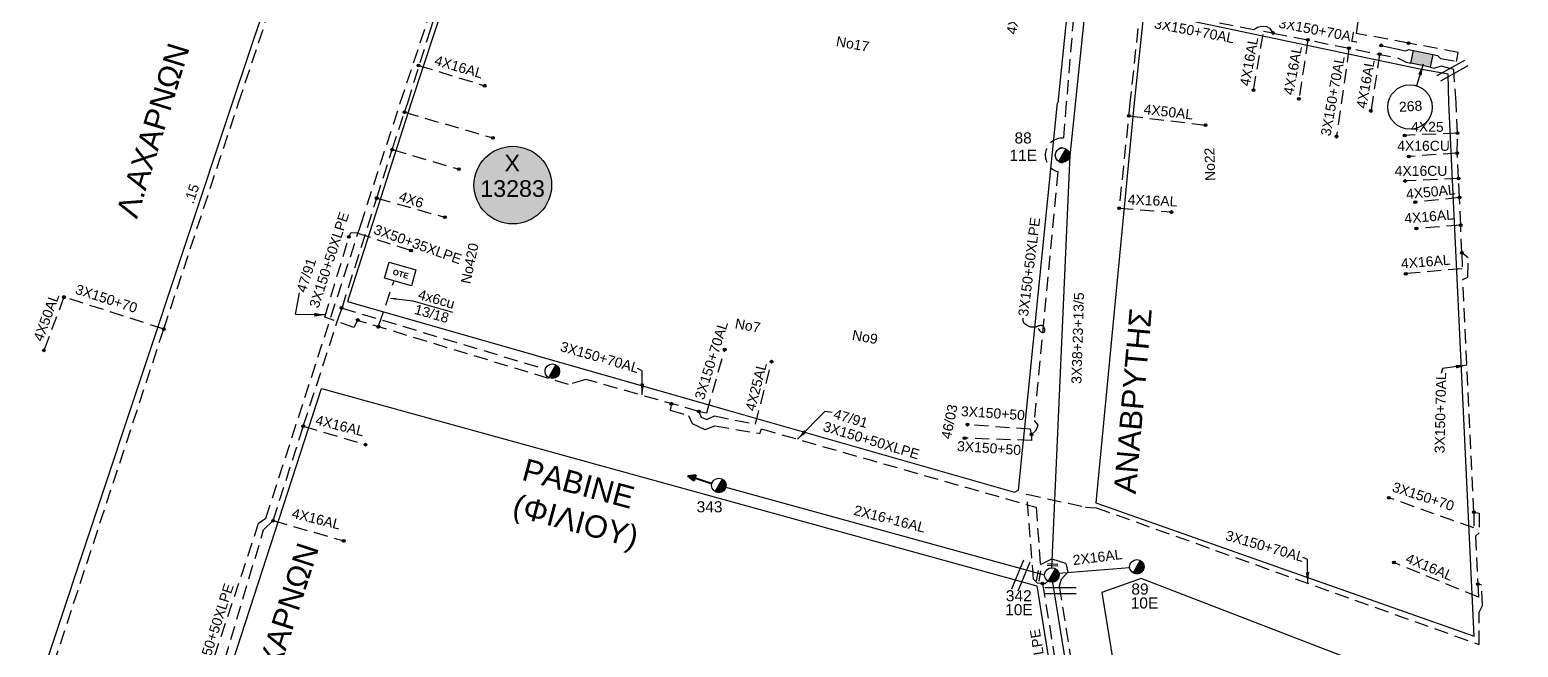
# Model space of a CAD drawing. Header units: millimetres. Extents: x 766 to 1726, y 225 to 629.
# Drawn here: x 1256.1 to 1390.3, y 473.1 to 528.8 of the extents above; entities that cross this region are included whole.
import ezdxf

# ---------------------------------------------------------------- set-up
doc = ezdxf.new("R2010")
doc.units = ezdxf.units.MM
doc.linetypes.add('DASHED', pattern=[19.05, 12.7, -6.35])
for name, color, linetype in [('Link Box 4 Διευθύνσεων', 7, 'Continuous'), ('Pillar OTE', 7, 'Continuous'), ('Άγνωστα', 7, 'Continuous'), ('Γυμνά εναέρια ΧΤ (1Φ)   2x16AL', 7, 'Continuous'), ('Γυμνά εναέρια ΧΤ (3Φ)   3x50+35CU', 7, 'Continuous'), ('Γυμνά εναέρια ΧΤ και ΦΟΠ (1Φ)   2x16+16AL', 7, 'Continuous'), ('Γυμνά εναέρια ΧΤ και ΦΟΠ (3Φ)   4x50+16AL', 7, 'Continuous'), ('Επίτονοι', 7, 'Continuous'), ('Επιγραφές - Σχήματα', 7, 'Continuous'), ('Καλώδια ΧΤ   3x150+50AL', 7, 'DASHED'), ('Καλώδια ΧΤ   3x150+70AL', 7, 'DASHED'), ('Καλώδια ΧΤ   3x150AL+50XLPE', 7, 'DASHED'), ('Μηχανική τομή', 7, 'Continuous'), ('Πελάτης μέσης τάσης', 7, 'Continuous'), ('Στύλος ΦΜ', 7, 'Continuous'), ('Στύλος ΦΜ @ 1', 7, 'Continuous'), ('Συνδέσεις', 7, 'Continuous'), ('Τομή', 7, 'Continuous'), ('Υπόβαθρο ΔΕΗ', 7, 'Continuous'), ('Υπόγεια Καλώδια Δικτύου ΧΤ   .15', 7, 'DASHED'), ('Υπόγεια καλώδια Δικτύου ΧΤ και Παρ. ΧΤ - 3X150+70 AL', 7, 'DASHED'), ('Υπόγεια καλώδια Παροχών ΧΤ   4x16AL', 7, 'DASHED'), ('Υπόγεια καλώδια Παροχών ΧΤ   4x16CU', 7, 'DASHED'), ('Υπόγεια καλώδια Παροχών ΧΤ   4x25', 7, 'DASHED'), ('Υπόγεια καλώδια Παροχών ΧΤ   4x50AL', 7, 'DASHED'), ('Υπόγεια καλώδια Παροχών ΧΤ   4x6', 7, 'DASHED')]:
    doc.layers.add(name, color=color, linetype=linetype)
doc.styles.add('arial', font='arial.ttf')
doc.styles.get("Standard").update_dxf_attribs({"font": 'arial.ttf'})
doc.linetypes.add('SYN_LINE', pattern='A,0.5,-0.0001,["/\\/\\/\\/",Standard,S=0.1,R=0,X=0,Y=-0.05],-0.25', length=0.7501)
doc.dimstyles.new('ISO-25', dxfattribs={"dimtxt": 2.5, "dimasz": 2.5, "dimexe": 1.25, "dimexo": 0.625, "dimtad": 1, "dimtxsty": 'Standard', "dimcen": 2.5, "dimadec": 0, "dimazin": 0, "dimtfac": 1, "dimtmove": 0, "dimatfit": 3, "dimfxl": 1, "dimarcsym": 0})

# ---------------------------------------------------------------- blocks, each defined once
blk = doc.blocks.new('_ΣΥΝΔΕΣΗ')
at = {"layer": 'Συνδέσεις', "linetype": 'SYN_LINE', "ltscale": 40}
blk.add_hatch(color=256, dxfattribs=at).paths.add_polyline_path([(0.5, -0.01, 1), (-0.5, -0.01, 1)])
at = {"layer": 'Συνδέσεις'}
blk.add_circle((0, -0.01), 0.5, dxfattribs=at)
blk = doc.blocks.new('ΥΠΑΡΧΩΝ ΤΣΙΜΕΝΤΕΝΙΟΣ ΣΤΥΛΟΣ')
at = {"layer": 'Στύλος ΦΜ'}
blk.add_hatch(color=256, dxfattribs=at).paths.add_polyline_path([(-1.29, -2.28, 0.574793), (2.62, 0, 0.268822), (1.3, 2.27)])
blk.add_line((-1.29, -2.28), (1.3, 2.27), dxfattribs=at)
blk.add_circle((0, 0), 2.62, dxfattribs=at)
at = {"layer": 'Στύλος ΦΜ', "flags": 4}
for tag, p in [('ΑΡΙΘΜΟΣ', (-4.68, 8.05)), ('ΤΥΠΟΣ', (-4.91, 3.03))]:
    blk.add_attdef(tag, p, '', height=4, dxfattribs=at)
blk = doc.blocks.new('ΤΟΜΗ')
at = {"layer": 'Τομή', "ltscale": 40}
for p, q in [((-5.68, 0), (5.68, 0)), ((5.68, -2.33), (-5.68, -2.33))]:
    blk.add_line(p, q, dxfattribs=at)
blk = doc.blocks.new('ΕΠΙΤΟΝΟΣ')
at = {"layer": 'Επίτονοι', "lineweight": 40, "ltscale": 40}
blk.add_hatch(color=256, dxfattribs=at).paths.add_polyline_path([(-1.13, 6.47), (0, 9.1), (1.13, 6.47)])
for p, q in [((-1.13, 6.47), (0, 9.1)), ((1.13, 6.47), (-1.13, 6.47)), ((-1.13, 6.47), (0, 6.47)), ((0, 9.1), (1.13, 6.47)), ((0, 6.47), (0, 0))]:
    blk.add_line(p, q, dxfattribs=at)
blk = doc.blocks.new('LINK BOX 4 ΑΝΑΧΩΡΗΣΕΩΝ')
at = {"layer": 'Link Box 4 Διευθύνσεων', "ltscale": 40}
blk.add_hatch(color=256, dxfattribs=at).paths.add_polyline_path([(-3.54, 0), (-3.54, -4.67), (3.54, -4.67), (3.54, 0)])
for p, q in [((-3.54, 0), (-5.33, 0)), ((5.33, 0), (3.54, 0)), ((-3.54, -4.67), (-5.33, -4.67)), ((5.33, -4.67), (3.54, -4.67))]:
    blk.add_line(p, q, dxfattribs=at)
blk.add_lwpolyline([(-3.54, -4.67), (-3.54, 0), (3.54, 0), (3.54, -4.67)], close=True, dxfattribs=at)
blk = doc.blocks.new('ΠΕΛΑΤΗΣ ΜΕΣΗΣ ΤΑΣΗΣ')
at = {"layer": 'Πελάτης μέσης τάσης', "ltscale": 40, "true_color": 0x5db6e9}
blk.add_hatch(color=143, dxfattribs=at).paths.add_polyline_path([(3.5, 0, 1), (-3.5, 0, 1)])
at = {"layer": 'Πελάτης μέσης τάσης', "ltscale": 40}
blk.add_circle((0, 0), 3.5, dxfattribs=at)
at = {"layer": 'Πελάτης μέσης τάσης', "ltscale": 30, "insert": (-0.75, 2.73), "char_height": 1.5, "width": 113.5809, "attachment_point": 1}
blk.add_mtext('X', dxfattribs=at)
at = {"layer": 'Πελάτης μέσης τάσης', "ltscale": 40}
blk.add_attdef('ΑΡΙΘΜΟΣ_001', (-1.34, -1.06), '', height=1.5, dxfattribs=at)
blk = doc.blocks.new('ΜΗΧΑΝΙΚΗ ΤΟΜΗ')
at = {"layer": 'Μηχανική τομή', "ltscale": 40}
for p, q in [((-1.89, 0.78), (1.89, 0.78)), ((1.89, 0), (-1.89, 0))]:
    blk.add_line(p, q, dxfattribs=at)
blk = doc.blocks.new('TSONTA XT1')
at = {"ltscale": 40}
h = blk.add_hatch(color=256, dxfattribs=at)
h.dxf.hatch_style = 1
h.paths.add_polyline_path([(595.96, 2487.66), (597.07, 2488.77), (595.96, 2489.87), (594.85, 2488.77)])
blk.add_lwpolyline([(594.85, 2488.77), (595.96, 2489.87), (597.07, 2488.77), (595.96, 2487.66)], close=True, dxfattribs=at)
blk = doc.blocks.new('PILLAR ΟΤΕ')
at = {"layer": 'Pillar OTE', "ltscale": 40}
blk.add_lwpolyline([(-3.31, 2.02), (3.39, 2.02), (3.39, -1.99), (-3.31, -1.99)], close=True, dxfattribs=at)
at = {"layer": 'Pillar OTE', "insert": (-1.81, 0.71), "char_height": 1.3575, "width": 109.961, "attachment_point": 1}
blk.add_mtext('{\\fArial|b1|i0|c161|p34;OTE}', dxfattribs=at)

msp = doc.modelspace()

# ---------------------------------------------------------------- linework, layer by layer
at = {"layer": 'Άγνωστα', "color": 62}
msp.add_lwpolyline([(1352.279, 540.665), (1349.865, 517.432), (1349.868, 517.496), (1348.225, 480.292)], dxfattribs=at)
at = {"layer": 'Άγνωστα', "color": 27}
msp.add_lwpolyline([(1377.949, 527.393), (1380.124, 526.893), (1380.426, 527.024)], dxfattribs=at)
at = {"layer": 'Άγνωστα', "color": 5, "linetype": 'DASHED', "ltscale": 0.1}
for points in [[(1289.907, 521.371), (1297.873, 519.052)], [(1288.796, 517.992), (1294.843, 516.233)]]:
    msp.add_lwpolyline(points, dxfattribs=at)
at = {"layer": 'Γυμνά εναέρια ΧΤ (1Φ)   2x16AL', "color": 62}
msp.add_lwpolyline([(1348.488, 479.775), (1355.269, 480.324)], dxfattribs=at)
at = {"layer": 'Γυμνά εναέρια ΧΤ (3Φ)   3x50+35CU', "color": 173, "linetype": 'DASHED', "ltscale": 0.1}
msp.add_lwpolyline([(1284.889, 510.128), (1285.114, 510.512), (1285.604, 510.497), (1290.494, 508.896)], dxfattribs=at)
at = {"layer": 'Γυμνά εναέρια ΧΤ και ΦΟΠ (1Φ)   2x16+16AL', "color": 62, "ltscale": 0.1}
msp.add_lwpolyline([(1347.604, 479.631), (1318.244, 487.717)], dxfattribs=at)
at = {"layer": 'Γυμνά εναέρια ΧΤ και ΦΟΠ (3Φ)   4x50+16AL', "color": 173, "linetype": 'DASHED', "ltscale": 0.1}
msp.add_lwpolyline([(1313.964, 495.087), (1313.864, 494.515), (1315.511, 494.015), (1315.834, 493.31), (1317.011, 492.751), (1317.894, 493.075), (1321.924, 492.399), (1322.1, 492.81), (1346.832, 485.748), (1347.223, 480.579), (1348.271, 481.103), (1349.529, 480.684), (1349.686, 479.898), (1349.11, 479.244), (1348.926, 478.635), (1354.031, 446.57), (1350.313, 445.891)], dxfattribs=at)
at = {"layer": 'Επιγραφές - Σχήματα'}
msp.add_lwpolyline([(1347.035, 501.884), (1347.092, 501.771), (1347.152, 501.682), (1347.214, 501.613), (1347.276, 501.564), (1347.336, 501.531), (1347.393, 501.513), (1347.446, 501.507), (1347.493, 501.51), (1347.532, 501.522), (1347.565, 501.54), (1347.59, 501.565), (1347.609, 501.595), (1347.622, 501.63), (1347.629, 501.668), (1347.631, 501.709), (1347.627, 501.753), (1347.619, 501.798), (1347.606, 501.844), (1347.589, 501.889), (1347.567, 501.932), (1347.542, 501.974), (1347.513, 502.012), (1347.481, 502.045), (1347.445, 502.074), (1347.407, 502.096), (1347.366, 502.113), (1347.324, 502.124), (1347.281, 502.13), (1347.238, 502.132), (1347.196, 502.13), (1347.156, 502.125), (1347.118, 502.116), (1347.083, 502.105), (1347.05, 502.092), (1347.019, 502.078), (1346.987, 502.063), (1346.955, 502.047), (1346.921, 502.032), (1346.884, 502.017), (1346.844, 502.005), (1346.799, 501.994), (1346.75, 501.985), (1346.698, 501.979), (1346.644, 501.975), (1346.589, 501.974), (1346.533, 501.976), (1346.477, 501.98), (1346.423, 501.988), (1346.37, 501.999), (1346.32, 502.012), (1346.271, 502.028), (1346.224, 502.047), (1346.178, 502.067), (1346.133, 502.089), (1346.09, 502.112), (1346.048, 502.137), (1346.007, 502.162), (1345.967, 502.187), (1345.929, 502.213), (1345.892, 502.24), (1345.858, 502.266), (1345.826, 502.293), (1345.796, 502.32), (1345.77, 502.347), (1345.746, 502.374), (1345.726, 502.403), (1345.71, 502.439), (1345.697, 502.483), (1345.687, 502.539), (1345.681, 502.61), (1345.679, 502.698), (1345.68, 502.807)], dxfattribs=at)
msp.add_circle((1380.543, 521.833), 2, dxfattribs=at)
at = {"layer": 'Καλώδια ΧΤ   3x150+50AL', "color": 27, "ltscale": 0.1}
for points in [[(1380.408, 527.594), (1375.712, 528.476), (1376.46, 533.848)], [(1383.032, 526.468), (1383.277, 526.209), (1384.724, 525.952), (1384.887, 526.752), (1380.408, 527.594)]]:
    msp.add_lwpolyline(points, dxfattribs=at)
at = {"layer": 'Καλώδια ΧΤ   3x150+50AL', "color": 173, "linetype": 'DASHED', "ltscale": 0.1}
for points in [[(1346.428, 492.299), (1346.348, 492.777), (1340.662, 493.201)], [(1346.428, 492.299), (1346.428, 491.768), (1340.397, 491.98)]]:
    msp.add_lwpolyline(points, dxfattribs=at)
at = {"layer": 'Καλώδια ΧΤ   3x150+70AL', "color": 5, "ltscale": 0.1}
for points in [[(1271.512, 464.699), (1277.211, 483.714), (1278.074, 484.541), (1280.788, 493.072), (1284.022, 503.019), (1284.28, 503.713), (1287.403, 513.614), (1288.796, 517.992), (1289.907, 521.371), (1290.201, 522.211), (1292.273, 528.898), (1295.217, 537.831), (1297.008, 543.304), (1311.703, 540.335), (1336.968, 535.091), (1350.273, 532.307), (1351.543, 538.85), (1352.363, 538.841), (1353.061, 539.083), (1353.722, 539.362), (1354.393, 539.297), (1358.931, 538.499), (1363.12, 537.72), (1363.874, 541.675)], [(1284.28, 503.713), (1302.607, 498.203)]]:
    msp.add_lwpolyline(points, dxfattribs=at)
at = {"layer": 'Καλώδια ΧΤ   3x150+70AL', "color": 27, "ltscale": 0.1}
for points in [[(1368.197, 528.508), (1367.975, 528.894), (1367.635, 529.051), (1367.147, 529.081), (1366.795, 528.99), (1366.479, 528.783), (1356.218, 530.806), (1355.297, 522.211), (1354.321, 512.711)], [(1368.197, 528.508), (1379.476, 526.253), (1380.182, 525.883)]]:
    msp.add_lwpolyline(points, dxfattribs=at)
at = {"layer": 'Καλώδια ΧΤ   3x150+70AL', "color": 133, "ltscale": 0.1}
for points in [[(1385.203, 508.689), (1385.108, 511.181), (1385.01, 513.669), (1384.912, 515.393), (1384.798, 517.677), (1384.814, 519.482), (1384.69, 522.211), (1384.49, 525.228), (1383.36, 525.51), (1382.788, 525.326)], [(1386.304, 485.305), (1385.311, 506.269), (1385.754, 506.486), (1385.779, 508.241), (1385.203, 508.689)], [(1348.139, 479.231), (1347.623, 478.849), (1346.974, 478.915), (1346.607, 479.264), (1345.999, 486.917), (1351.285, 485.768), (1352.258, 485.701), (1386.766, 473.379), (1386.766, 473.379), (1386.766, 476.288), (1387.086, 476.902), (1387.006, 478.717), (1386.659, 478.823)]]:
    msp.add_lwpolyline(points, dxfattribs=at)
at = {"layer": 'Καλώδια ΧΤ   3x150+70AL', "color": 2, "linetype": 'DASHED', "ltscale": 0.1}
msp.add_lwpolyline([(1268.211, 501.819), (1259.215, 504.706)], dxfattribs=at)
at = {"layer": 'Καλώδια ΧΤ   3x150+70AL', "color": 173, "ltscale": 0.1}
msp.add_lwpolyline([(1316.429, 494.39), (1306.243, 497.272), (1304.703, 496.811), (1285.684, 502.593)], dxfattribs=at)
at = {"layer": 'Καλώδια ΧΤ   3x150+70AL', "color": 173, "linetype": 'DASHED', "ltscale": 0.1}
msp.add_lwpolyline([(1316.429, 494.39), (1317.151, 494.265), (1318.771, 499.971)], dxfattribs=at)
at = {"layer": 'Καλώδια ΧΤ   3x150+70AL', "color": 133, "linetype": 'DASHED', "ltscale": 0.1}
msp.add_lwpolyline([(1386.304, 485.305), (1386.291, 483.884), (1378.642, 486.602)], dxfattribs=at)
at = {"layer": 'Καλώδια ΧΤ   3x150AL+50XLPE', "color": 85, "linetype": 'DASHED', "ltscale": 0.1}
msp.add_lwpolyline([(1270.398, 465.046), (1276.761, 484.3), (1277.421, 484.771), (1285.958, 511.218), (1289.532, 522.211), (1295.487, 540.145)], dxfattribs=at)
at = {"layer": 'Καλώδια ΧΤ   3x150AL+50XLPE', "color": 173, "linetype": 'DASHED', "ltscale": 0.1}
msp.add_lwpolyline([(1351.696, 538.233), (1350.77, 531.963), (1350.36, 531.842), (1349.561, 522.211), (1349.301, 519.037, 0.8948424), (1348.788, 516.006), (1346.667, 493.573), (1346.992, 493.16), (1346.826, 492.67), (1346.428, 492.299)], format="xyb", dxfattribs=at)
msp.add_lwpolyline([(1285.69, 502.634), (1285.355, 501.954), (1282.736, 502.894), (1284.889, 510.128)], dxfattribs=at)
at = {"layer": 'Καλώδια ΧΤ   3x150AL+50XLPE', "color": 5, "linetype": 'Continuous', "ltscale": 0.1}
msp.add_lwpolyline([(1348.297, 479.131), (1351.64, 458.388)], dxfattribs=at)
at = {"layer": 'Καλώδια ΧΤ   3x150AL+50XLPE', "color": 133, "ltscale": 0.1}
msp.add_lwpolyline([(1347.423, 478.869), (1350.832, 457.864), (1350.893, 457.154), (1351.392, 456.7), (1351.558, 456.655), (1353.013, 445.848), (1350.392, 445.364)], dxfattribs=at)
at = {"layer": 'Υπόβαθρο ΔΕΗ'}
for points in [[(1236.714, 496.05), (1219.571, 502.959), (1212.533, 480.996), (1234.453, 472.922), (1249.149, 467.55), (1257.823, 472.335), (1274.406, 522.211), (1279.896, 538.621), (1281.895, 544.426), (1281.341, 545.056), (1270.93, 550.555), (1251.931, 560.751), (1243.337, 565.429)], [(1348.819, 522.211), (1349.812, 531.944), (1337.946, 534.411), (1324.403, 537.164), (1310.563, 539.992), (1297.217, 542.74), (1294.645, 534.803), (1290.506, 522.211), (1284.77, 504.311), (1318.597, 494.608), (1344.89, 487.094), (1345.26, 487.292), (1348.777, 522.211)], [(1384.029, 522.211), (1383.974, 524.782), (1381.42, 525.256), (1368.254, 528.021), (1356.548, 530.488), (1355.664, 522.211), (1352.229, 486.138), (1386.311, 474.111), (1384.029, 522.211)], [(1290.672, 504.347), (1294.222, 503.328)], [(1271.03, 461.396), (1282.428, 496.447), (1346.9, 478.653), (1354.306, 432.643), (1351.716, 429.965), (1271.03, 461.396)], [(1366.346, 424.194), (1388.319, 415.721), (1390.296, 421.016), (1390.12, 424.322), (1386.982, 467.472), (1356.315, 479.323), (1352.753, 478.062), (1361.213, 426.156), (1366.346, 424.194)]]:
    msp.add_lwpolyline(points, dxfattribs=at)
at = {"layer": 'Υπόγεια Καλώδια Δικτύου ΧΤ   .15', "color": 2, "ltscale": 0.1}
msp.add_lwpolyline([(1250.387, 456.232), (1252.952, 455.345), (1268.211, 501.819), (1274.955, 522.211), (1281.412, 541.592)], dxfattribs=at)
at = {"layer": 'Υπόγεια καλώδια Δικτύου ΧΤ και Παρ. ΧΤ - 3X150+70 AL', "color": 27, "ltscale": 0.1}
msp.add_lwpolyline([(1375.042, 527.141), (1373.915, 519.163)], dxfattribs=at)
at = {"layer": 'Υπόγεια καλώδια Παροχών ΧΤ   4x16AL', "color": 27, "ltscale": 0.1}
for points in [[(1366.441, 523.362), (1367.344, 528.682), (1368.181, 528.514)], [(1371.341, 527.882), (1370.523, 522.575)], [(1377.802, 526.588), (1377.019, 521.48)], [(1354.321, 512.711), (1359.048, 512.37)]]:
    msp.add_lwpolyline(points, dxfattribs=at)
at = {"layer": 'Υπόγεια καλώδια Παροχών ΧΤ   4x16AL', "color": 5, "ltscale": 0.1}
for points in [[(1291.177, 525.587), (1297.135, 523.756)], [(1280.788, 493.072), (1286.393, 491.394)], [(1278.074, 484.541), (1284.43, 482.72)]]:
    msp.add_lwpolyline(points, dxfattribs=at)
at = {"layer": 'Υπόγεια καλώδια Παροχών ΧΤ   4x16AL', "color": 133, "ltscale": 0.1}
for points in [[(1385.108, 511.181), (1381.114, 510.889)], [(1385.203, 508.689), (1385.254, 507.255), (1380.153, 506.807)], [(1386.304, 485.305), (1386.762, 485.214), (1386.785, 483.453), (1386.445, 483.135), (1386.659, 478.823), (1386.712, 477.649), (1379.098, 480.772)]]:
    msp.add_lwpolyline(points, dxfattribs=at)
at = {"layer": 'Υπόγεια καλώδια Παροχών ΧΤ   4x16CU', "color": 133, "ltscale": 0.1}
for points in [[(1384.798, 517.677), (1380.432, 517.368)], [(1384.912, 515.393), (1380.091, 515.168)]]:
    msp.add_lwpolyline(points, dxfattribs=at)
at = {"layer": 'Υπόγεια καλώδια Παροχών ΧΤ   4x25', "color": 133, "ltscale": 0.1}
msp.add_lwpolyline([(1384.814, 519.482), (1380.06, 519.274)], dxfattribs=at)
at = {"layer": 'Υπόγεια καλώδια Παροχών ΧΤ   4x25', "color": 173, "ltscale": 0.1}
msp.add_lwpolyline([(1316.429, 494.39), (1316.657, 493.885), (1317.173, 493.651), (1317.854, 493.979), (1321.54, 493.228), (1323.044, 499.05)], dxfattribs=at)
at = {"layer": 'Υπόγεια καλώδια Παροχών ΧΤ   4x50AL', "color": 27, "ltscale": 0.1}
msp.add_lwpolyline([(1355.188, 521.036), (1362.105, 520.208)], dxfattribs=at)
at = {"layer": 'Υπόγεια καλώδια Παροχών ΧΤ   4x50AL', "color": 133, "ltscale": 0.1}
msp.add_lwpolyline([(1385.01, 513.669), (1381.019, 513.265)], dxfattribs=at)
at = {"layer": 'Υπόγεια καλώδια Παροχών ΧΤ   4x50AL', "color": 2, "ltscale": 0.1}
msp.add_lwpolyline([(1259.215, 504.706), (1257.401, 499.901)], dxfattribs=at)
at = {"layer": 'Υπόγεια καλώδια Παροχών ΧΤ   4x6', "color": 5, "ltscale": 0.1}
msp.add_lwpolyline([(1287.403, 513.614), (1293.55, 511.898)], dxfattribs=at)
at = {"layer": 'Υπόγεια καλώδια Παροχών ΧΤ   4x6', "color": 173, "linetype": 'DASHED', "ltscale": 0.1}
msp.add_lwpolyline([(1287.6, 502.179), (1287.6, 502.179), (1288.937, 506.113)], dxfattribs=at)
at = {"layer": 'Υπόγεια καλώδια Παροχών ΧΤ   4x6', "linetype": 'DASHED', "ltscale": 0.2}
msp.add_arc((1349.213, 517.493), 0.654, 88.30947, 275.58181, dxfattribs=at)

# ---------------------------------------------------------------- block references
at = {"layer": 'Link Box 4 Διευθύνσεων', "xscale": 0.2500000000000127, "yscale": 0.2500000000000127, "zscale": 0.2500000000000127, "rotation": 167.9447069876887}
msp.add_blockref('LINK BOX 4 ΑΝΑΧΩΡΗΣΕΩΝ', (1381.485, 525.605), dxfattribs=at)
at = {"layer": 'Pillar OTE', "xscale": 0.375, "yscale": 0.375, "zscale": 0.375, "rotation": 343.9950862241234}
msp.add_blockref('PILLAR ΟΤΕ', (1289.513, 506.782), dxfattribs=at)
at = {"layer": 'Επίτονοι', "xscale": 0.2499999999999378, "yscale": 0.2499999999999378, "zscale": 0.2499999999999378, "rotation": 72.50198275896632}
msp.add_blockref('ΕΠΙΤΟΝΟΣ', (1317.616, 487.905), dxfattribs=at)
at = {"layer": 'Μηχανική τομή'}
for p, xscale, yscale, zscale, rotation in [((1348.316, 480.458), 0.2500000000000173, 0.2500000000000173, 0.2500000000000173, 356.2669482988155), ((1347.155, 479.543), 0.2499999999999589, 0.2499999999999589, 0.2499999999999589, 80.55155649597637)]:
    msp.add_blockref('ΜΗΧΑΝΙΚΗ ΤΟΜΗ', p, dxfattribs=dict(at, xscale=xscale, yscale=yscale, zscale=zscale, rotation=rotation))
at = {"layer": 'Πελάτης μέσης τάσης'}
ref = msp.add_blockref('ΠΕΛΑΤΗΣ ΜΕΣΗΣ ΤΑΣΗΣ', (1299.673, 514.794), dxfattribs=at)
ref.add_attrib('ΑΡΙΘΜΟΣ_001', '13283', (1296.736, 513.735), dxfattribs={"ltscale": 40, "height": 1.5})
at = {"layer": 'Στύλος ΦΜ @ 1', "ltscale": 40}
ref = msp.add_blockref('ΥΠΑΡΧΩΝ ΤΣΙΜΕΝΤΕΝΙΟΣ ΣΤΥΛΟΣ', (1349.213, 517.493), dxfattribs=dict(at, xscale=0.25, yscale=0.25, zscale=0.25))
ref.add_attrib('ΤΥΠΟΣ', '11E', (1344.429, 516.975), dxfattribs={"layer": 'Στύλος ΦΜ', "height": 1, "flags": 4})
ref.add_attrib('ΑΡΙΘΜΟΣ', '88', (1344.893, 518.547), dxfattribs={"layer": 'Στύλος ΦΜ', "height": 1, "flags": 4})
at = {"layer": 'Στύλος ΦΜ @ 1', "ltscale": 40, "xscale": 0.25, "yscale": 0.25, "zscale": 0.25}
msp.add_blockref('ΥΠΑΡΧΩΝ ΤΣΙΜΕΝΤΕΝΙΟΣ ΣΤΥΛΟΣ', (1303.234, 498.015), dxfattribs=at)
at = {"layer": 'Στύλος ΦΜ @ 1', "ltscale": 40}
ref = msp.add_blockref('ΥΠΑΡΧΩΝ ΤΣΙΜΕΝΤΕΝΙΟΣ ΣΤΥΛΟΣ', (1318.243, 487.718), dxfattribs=dict(at, xscale=0.25, yscale=0.25, zscale=0.25))
ref.add_attrib('ΤΥΠΟΣ', '343', (1316.241, 485.29), dxfattribs={"layer": 'Στύλος ΦΜ', "height": 1, "flags": 4})
ref = msp.add_blockref('ΥΠΑΡΧΩΝ ΤΣΙΜΕΝΤΕΝΙΟΣ ΣΤΥΛΟΣ', (1355.921, 480.378), dxfattribs=dict(at, xscale=0.25, yscale=0.25, zscale=0.25))
ref.add_attrib('ΤΥΠΟΣ', '10E', (1355.366, 476.618), dxfattribs={"layer": 'Στύλος ΦΜ', "height": 1, "flags": 4})
ref.add_attrib('ΑΡΙΘΜΟΣ', '89', (1355.425, 477.875), dxfattribs={"layer": 'Στύλος ΦΜ', "height": 1, "flags": 4})
ref = msp.add_blockref('ΥΠΑΡΧΩΝ ΤΣΙΜΕΝΤΕΝΙΟΣ ΣΤΥΛΟΣ', (1348.258, 479.639), dxfattribs=dict(at, xscale=0.25, yscale=0.25, zscale=0.25))
ref.add_attrib('ΤΥΠΟΣ', '10E', (1344.054, 476.013), dxfattribs={"layer": 'Στύλος ΦΜ', "height": 1, "flags": 4})
ref.add_attrib('ΑΡΙΘΜΟΣ', '342', (1344.113, 477.27), dxfattribs={"layer": 'Στύλος ΦΜ', "height": 1, "flags": 4})
at = {"layer": 'Συνδέσεις', "xscale": 0.25, "yscale": 0.25, "zscale": 0.25}
for p in [(1368.198, 528.511), (1371.342, 527.885), (1377.95, 527.395), (1380.409, 527.596), (1375.043, 527.144), (1377.803, 526.591), (1291.178, 525.59), (1297.136, 523.759), (1366.442, 523.365), (1370.524, 522.578), (1289.907, 521.371), (1355.188, 521.036), (1377.02, 521.483), (1362.105, 520.208), (1373.915, 519.166), (1380.06, 519.274), (1384.814, 519.482), (1288.796, 517.992), (1297.873, 519.052), (1380.432, 517.368), (1384.798, 517.677), (1294.813, 516.241), (1380.091, 515.168), (1384.912, 515.393), (1287.403, 513.614), (1354.321, 512.711), (1381.019, 513.265), (1385.01, 513.669), (1293.55, 511.898), (1359.048, 512.37), (1385.108, 511.181), (1284.889, 510.128), (1381.114, 510.889), (1290.494, 508.896), (1385.203, 508.689), (1380.153, 506.807), (1259.215, 504.706), (1284.227, 503.726), (1268.211, 501.819), (1285.69, 502.634), (1257.401, 499.901), (1318.771, 499.971), (1323, 498.879), (1313.964, 495.087), (1316.429, 494.39), (1280.788, 493.072), (1340.662, 493.201), (1346.428, 492.299), (1286.393, 491.394), (1340.397, 491.98), (1378.642, 486.602), (1278.074, 484.541), (1386.304, 485.305), (1284.43, 482.72), (1379.098, 480.772), (1347.423, 478.869), (1386.659, 478.823)]:
    msp.add_blockref('_ΣΥΝΔΕΣΗ', p, dxfattribs=at)
at = {"layer": 'Συνδέσεις', "xscale": 0.1448205591713789, "yscale": 0.1448205591713789, "zscale": 0.1448205591713789, "rotation": 343.0914171806659}
msp.add_blockref('TSONTA XT1', (1100.149, 182.284), dxfattribs=at)
at = {"layer": 'Τομή'}
for p, xscale, yscale, zscale, rotation in [((1384.238, 525.362), 0.2500000000002821, 0.2500000000002821, 0.2500000000002821, 28.92946627158626), ((1345.186, 479.708), 0.2500000000000187, 0.2500000000000187, 0.2500000000000187, 67.63977941176668)]:
    msp.add_blockref('ΤΟΜΗ', p, dxfattribs=dict(at, xscale=xscale, yscale=yscale, zscale=zscale, rotation=rotation))
at = {"layer": 'Τομή', "xscale": 0.25, "yscale": 0.25, "zscale": 0.25}
msp.add_blockref('ΤΟΜΗ', (1349.038, 478.514), dxfattribs=at)

# ---------------------------------------------------------------- texts
at = {"layer": 'Άγνωστα', "color": 7, "insert": (1350.017, 496.887), "char_height": 0.9, "width": 84.18588, "attachment_point": 1, "rotation": 88.33941}
msp.add_mtext('3X38+23+13/5', dxfattribs=at)
at = {"layer": 'Γυμνά εναέρια ΧΤ (1Φ)   2x16AL', "color": 7, "insert": (1350.099, 481.42), "char_height": 0.9, "width": 84.18588, "attachment_point": 1, "rotation": 7.13172}
msp.add_mtext('2X16AL', dxfattribs=at)
at = {"layer": 'Γυμνά εναέρια ΧΤ (3Φ)   3x50+35CU', "color": 7, "insert": (1287.355, 511.278), "char_height": 0.9, "width": 84.18588, "attachment_point": 1, "rotation": 340.35914}
msp.add_mtext('3X50+35XLPE', dxfattribs=at)
at = {"layer": 'Γυμνά εναέρια ΧΤ και ΦΟΠ (1Φ)   2x16+16AL', "color": 7, "insert": (1330.554, 485.955), "char_height": 0.9, "width": 84.18588, "attachment_point": 1, "rotation": 345.6889}
msp.add_mtext('2X16+16AL', dxfattribs=at)
at = {"layer": 'Επιγραφές - Σχήματα', "char_height": 2, "attachment_point": 1}
for s, insert, width, rotation in [('Λ.ΑΧΑΡΝΩΝ', (1263.882, 512.274), 3.37915, 72.88744), ('ΑΝΑΒΡΥΤΗΣ', (1353.825, 487.068), 10.93473, 85), ('ΡΑΒΙΝΕ\\P(ΦΙΛΙΟΥ)', (1300.895, 490.179), 10.93473, 345), ('Λ.ΑΧΑΡΝΩΝ', (1275.313, 467.291), 5.6016, 72)]:
    msp.add_mtext(s, dxfattribs=dict(at, insert=insert, width=width, rotation=rotation))
at = {"layer": 'Επιγραφές - Σχήματα', "insert": (1328.916, 528.23), "char_height": 0.9, "width": 84.18588, "attachment_point": 1, "rotation": 349.83943, "style": 'arial'}
msp.add_mtext('No17', dxfattribs=at)
at = {"layer": 'Επιγραφές - Σχήματα', "ltscale": 40, "insert": (1379.525, 522.294), "char_height": 0.9, "width": 47.0228, "attachment_point": 1, "rotation": 3.35504, "style": 'arial'}
msp.add_mtext('{\\fArial|b0|i0|c161|p34;268}', dxfattribs=at)
at = {"layer": 'Επιγραφές - Σχήματα', "color": 7, "char_height": 0.9}
for s, insert, width, attachment_point, rotation in [('No22', (1362.501, 516.673), 3.33434, 5, 91.61074), ('Νο420', (1294.96, 506.016), 84.18588, 1, 78.31537), ('47/91', (1280.142, 505.308), 84.18588, 1, 72.013), ('No7', (1320.851, 502.126), 3.33434, 5, 349.75763), ('No9', (1331.414, 501.09), 3.33434, 5, 349.75763), ('47/91', (1328.757, 494.643), 84.18588, 1, 343.23307), ('46/03', (1338.257, 492.019), 84.18588, 1, 78.31537)]:
    msp.add_mtext(s, dxfattribs=dict(at, insert=insert, width=width, attachment_point=attachment_point, rotation=rotation))
at = {"layer": 'Καλώδια ΧΤ   3x150+50AL', "color": 7, "char_height": 0.9, "width": 84.18588, "attachment_point": 1, "rotation": 356.24377}
for insert in [(1340.099, 494.869), (1339.754, 491.723)]:
    msp.add_mtext('3X150+50', dxfattribs=dict(at, insert=insert))
at = {"layer": 'Καλώδια ΧΤ   3x150+70AL', "color": 7, "char_height": 0.9, "width": 84.18588, "attachment_point": 1}
for s, insert, rotation in [('3X150+70AL', (1357.598, 529.83), 349.22846), ('3X150+70AL', (1368.809, 529.881), 349.15529), ('3X150+70', (1260.437, 505.881), 342.09153), ('3X150+70AL', (1316.04, 495.64), 72.60719), ('3X150+70AL', (1304.12, 500.713), 344.02148), ('3X150+70AL', (1382.75, 490.623), 88.77929), ('3X150+70', (1379.141, 488.057), 341.776), ('3X150+70AL', (1364.08, 483.68), 344.02148)]:
    msp.add_mtext(s, dxfattribs=dict(at, insert=insert, rotation=rotation))
at = {"layer": 'Καλώδια ΧΤ   3x150+70AL', "color": 7, "char_height": 0.9, "attachment_point": 1, "rotation": 344.02148}
for s, insert in [('4x6cu', (1291.304, 505.416)), ('13/18', (1290.978, 504.071))]:
    msp.add_mtext_dynamic_manual_height_columns(s, width=1.8, gutter_width=12.5, heights=[0.118], dxfattribs=dict(at, insert=insert))
at = {"layer": 'Καλώδια ΧΤ   3x150AL+50XLPE', "color": 7, "char_height": 0.9}
for s, insert, width, attachment_point, rotation in [('3X150+50XLPE', (1281.3, 503.917), 84.18588, 1, 72.013), ('3X150+50XLPE', (1345.213, 503.022), 84.18588, 1, 82.90202), ('3X150+50XLPE', (1327.822, 493.506), 84.18588, 1, 343.23307), ('3X150+50XLPE', (1270.906, 470.416), 84.18588, 1, 72.013), ('3X150AL+50XLPE', (1347.566, 469.581), 13.92422, 5, 99.35037)]:
    msp.add_mtext(s, dxfattribs=dict(at, insert=insert, width=width, attachment_point=attachment_point, rotation=rotation))
at = {"layer": 'Υπόγεια Καλώδια Δικτύου ΧΤ   .15', "color": 7, "insert": (1270.019, 513.339), "char_height": 0.9, "width": 84.18588, "attachment_point": 1, "rotation": 71.1446}
msp.add_mtext('.15', dxfattribs=at)
at = {"layer": 'Υπόγεια καλώδια Δικτύου ΧΤ και Παρ. ΧΤ - 3X150+70 AL', "color": 7, "insert": (1372.481, 519.323), "char_height": 0.9, "width": 84.18588, "attachment_point": 1, "rotation": 79.77371}
msp.add_mtext('3X150+70AL', dxfattribs=at)
at = {"layer": 'Υπόγεια καλώδια Παροχών ΧΤ   4x16AL', "color": 7, "char_height": 0.9, "width": 84.18588, "attachment_point": 1}
for insert, rotation in [((1344.152, 528.492), 79.76833), ((1365.192, 523.816), 79.76833), ((1292.792, 526.516), 343.64271), ((1369.135, 523.02), 79.76833), ((1375.694, 521.808), 79.76833), ((1355.123, 513.957), 357.48075), ((1379.992, 512.231), 4.72898), ((1379.689, 508.155), 4.72898), ((1282.028, 494.095), 345.95088), ((1279.907, 485.685), 345.95088), ((1380.403, 481.638), 337.4871)]:
    msp.add_mtext('4X16AL', dxfattribs=dict(at, insert=insert, rotation=rotation))
at = {"layer": 'Υπόγεια καλώδια Παροχών ΧΤ   4x16CU', "color": 7, "char_height": 0.9, "width": 84.18588, "attachment_point": 1}
for insert in [(1379.386, 518.788), (1379.159, 516.528)]:
    msp.add_mtext('4X16CU', dxfattribs=dict(at, insert=insert))
at = {"layer": 'Υπόγεια καλώδια Παροχών ΧΤ   4x25', "color": 7, "insert": (1380.638, 520.498), "char_height": 0.9, "width": 84.18588, "attachment_point": 1}
msp.add_mtext('4X25', dxfattribs=at)
at = {"layer": 'Υπόγεια καλώδια Παροχών ΧΤ   4x25', "color": 7, "insert": (1320.619, 494.57), "char_height": 0.9, "width": 84.18588, "attachment_point": 1, "rotation": 75.83453}
msp.add_mtext('4X25AL', dxfattribs=at)
at = {"layer": 'Υπόγεια καλώδια Παροχών ΧΤ   4x50AL', "color": 7, "char_height": 0.9, "width": 84.18588, "attachment_point": 1}
for insert, rotation in [((1356.598, 522.104), 353.4722), ((1380.139, 514.42), 5.62849), ((1256.427, 500.936), 69.80297)]:
    msp.add_mtext('4X50AL', dxfattribs=dict(at, insert=insert, rotation=rotation))
at = {"layer": 'Υπόγεια καλώδια Παροχών ΧΤ   4x6', "color": 7, "insert": (1289.617, 514.274), "char_height": 0.9, "width": 84.18588, "attachment_point": 1, "rotation": 341.05799}
msp.add_mtext('4X6', dxfattribs=at)

# ---------------------------------------------------------------- leaders
at = {"layer": 'Επιγραφές - Σχήματα'}
for points in [[(1381.733, 525.691), (1381.131, 523.745)], [(1282.78, 503.094), (1280.074, 503.122), (1280.449, 505.069)], [(1311.346, 495.891), (1311.332, 498.063), (1310.918, 498.247)], [(1385.676, 498.567), (1383.461, 498.244), (1383.355, 497.803)], [(1325.345, 491.884), (1327.834, 494.417), (1328.442, 494.314)], [(1371.319, 478.895), (1371.291, 481.03), (1370.877, 481.215)]]:
    msp.add_leader(points, dimstyle='ISO-25', override={"dimasz": 1, "dimgap": 0.625, "dimtad": 0}, dxfattribs=at)
at = {"layer": 'Επιγραφές - Σχήματα', "ltscale": 40}
msp.add_leader([(1288.65, 504.593), (1290.66, 504.35)], dimstyle='ISO-25', override={"dimasz": 0.5, "dimtad": 0}, dxfattribs=at)

doc.saveas('drawing.dxf')
